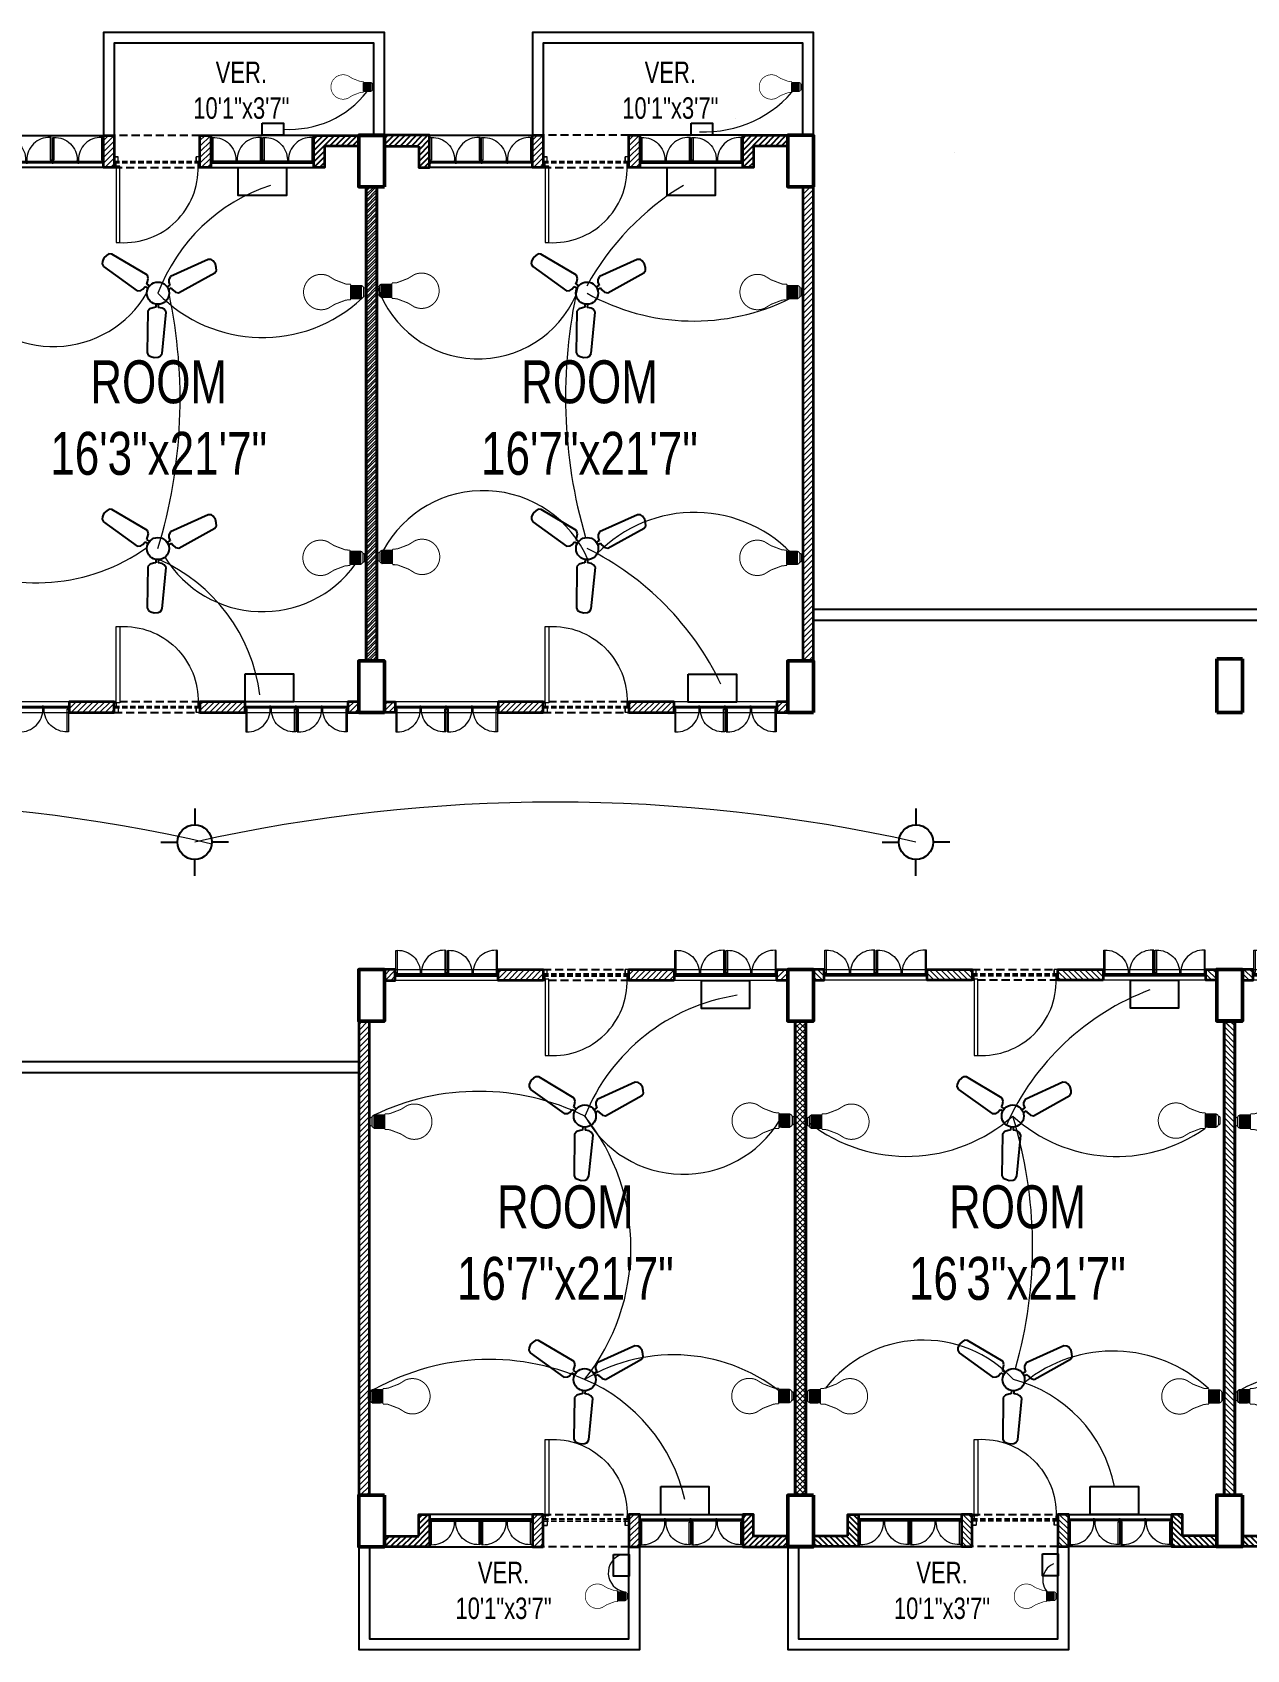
# Model space of a CAD drawing. Header units: inches. Extents: x -20263 to 10253, y -4567 to 3195.
# Drawn here: x -2604 to -2038, y -1565 to -811 of the extents above; entities that cross this region are included whole.
import ezdxf

# ---------------------------------------------------------------- set-up
doc = ezdxf.new("R2010")
doc.units = ezdxf.units.IN
doc.header["$MEASUREMENT"] = 0
doc.linetypes.add('DASHED2', pattern=[0.375, 0.25, -0.125])
for name, color, linetype, lineweight in [('A-TEXT', 7, 'Continuous', 5), ('ar-DOOR-WOOD', 44, 'Continuous', 0), ('column', 1, 'Continuous', 50), ('e conduit 1', 90, 'Continuous', 5), ('e conduit 2', 210, 'Continuous', 5), ('Main Wall', 250, 'Continuous', 13)]:
    doc.layers.add(name, color=color, linetype=linetype, lineweight=lineweight)
doc.layers.add('hatch brick', color=32, linetype='Continuous', lineweight=0, transparency=0.4)
doc.styles.add('SIMPLE', font='romantic.ttf')
pattern_1 = [(45, (-57443.9361, -20206.5509), (-1.325825215, 1.325825215), [])]
pattern_2 = [(45, (-1500741.7975, -134092.8328), (-1.3258252147, 1.3258252147), [])]

# ---------------------------------------------------------------- blocks, each defined once
blk = doc.blocks.new('DOOR_45')
at = {"layer": 'ar-DOOR-WOOD'}
for p, q in [((-11008.75, 15426.44), (-11008.75, 15424.44)), ((-10968.75, 15426.44), (-11008.75, 15426.44)), ((-10968.75, 15427.44), (-10963.75, 15427.44)), ((-10968.75, 15427.44), (-10968.75, 15426.44)), ((-10968.75, 15424.44), (-10968.75, 15426.44)), ((-10968.75, 15426.44), (-10966.75, 15426.44)), ((-10966.75, 15426.44), (-10966.75, 15425.44)), ((-10963.75, 15427.44), (-10963.75, 15425.44)), ((-11008.75, 15424.44), (-10968.75, 15424.44)), ((-10966.75, 15425.44), (-10963.75, 15425.44)), ((-10968.75, 15382.44), (-10968.75, 15383.44)), ((-10968.75, 15383.44), (-10966.75, 15383.44)), ((-10966.75, 15384.44), (-10963.75, 15384.44)), ((-10966.75, 15383.44), (-10966.75, 15384.44)), ((-10963.75, 15382.44), (-10963.75, 15384.44)), ((-10968.75, 15382.44), (-10963.75, 15382.44))]:
    blk.add_line(p, q, dxfattribs=at)
for points in [[(-10968.75, 15426.44), (-11008.75, 15426.44), (-11008.75, 15424.44), (-10968.75, 15424.44)], [(-10963.75, 15427.44), (-10968.75, 15427.44), (-10968.75, 15426.44), (-10966.75, 15426.44), (-10966.75, 15425.44), (-10963.75, 15425.44)], [(-10968.75, 15383.44), (-10968.75, 15382.44), (-10963.75, 15382.44), (-10963.75, 15384.44), (-10966.75, 15384.44), (-10966.75, 15383.44)]]:
    blk.add_lwpolyline(points, close=True, dxfattribs=at)
blk.add_arc((-10969.89, 15422.35), 38.92, 176.90834, 271.67702, dxfattribs=at)
blk = doc.blocks.new('DOOR_40')
at = {"layer": 'ar-DOOR-WOOD'}
for p, q in [((-11029.1, 15421.4), (-11064.1, 15421.4)), ((-11064.1, 15421.4), (-11064.1, 15419.4)), ((-11064.1, 15419.4), (-11029.1, 15419.4)), ((-11029.1, 15422.4), (-11024.1, 15422.4)), ((-11029.1, 15422.4), (-11029.1, 15421.4)), ((-11029.1, 15419.4), (-11029.1, 15421.4)), ((-11029.1, 15421.4), (-11027.1, 15421.4)), ((-11027.1, 15421.4), (-11027.1, 15420.4)), ((-11027.1, 15420.4), (-11024.1, 15420.4)), ((-11024.1, 15422.4), (-11024.1, 15420.4)), ((-11029.1, 15383.4), (-11027.1, 15383.4)), ((-11029.1, 15382.4), (-11029.1, 15383.4)), ((-11029.1, 15382.4), (-11024.1, 15382.4)), ((-11027.1, 15383.4), (-11027.1, 15384.4)), ((-11027.1, 15384.4), (-11024.1, 15384.4)), ((-11024.1, 15382.4), (-11024.1, 15384.4))]:
    blk.add_line(p, q, dxfattribs=at)
blk.add_arc((-11029.4, 15418.2), 34.8, 178.03, 270.3561, dxfattribs=at)
blk = doc.blocks.new('room 1')
h = blk.add_hatch()
h.set_pattern_fill('ANSI31', color=256, scale=15)
h.paths.add_polyline_path([(1498318.01, 133229.01), (1498318.01, 133219.01), (1498323.01, 133219.01), (1498323.01, 133234.01), (1498302.01, 133234.01), (1498302.01, 133229.01), (1498302.01, 133229.01)])
h = blk.add_hatch()
h.set_pattern_fill('ANSI31', color=256, scale=15)
h.paths.add_polyline_path([(1498474.01, 133229.01), (1498474.01, 133219.01), (1498469.01, 133219.01), (1498469.01, 133234.01), (1498490.01, 133234.01), (1498490.01, 133229.01), (1498490.01, 133229.01)])
at = {"layer": 'hatch brick'}
h = blk.add_hatch(dxfattribs=at)
h.set_pattern_fill('ANSI31', color=256, scale=15)
h.set_pattern_definition([(45, (69, 2), (-1.3258252147, 1.3258252147), [])])
h.paths.add_polyline_path([(1498376.01, 133234.01), (1498376.01, 133219.01), (1498376.01, 133219.01), (1498371.01, 133219.01), (1498371.01, 133234.01)])
h = blk.add_hatch(dxfattribs=at)
h.set_pattern_fill('ANSI31', color=256, scale=15)
h.set_pattern_definition([(45, (114, 2), (-1.3258252147, 1.3258252147), [])])
h.paths.add_polyline_path([(1498421.01, 133234.01), (1498421.01, 133219.01), (1498421.01, 133219.01), (1498416.01, 133219.01), (1498416.01, 133234.01)])
h = blk.add_hatch(dxfattribs=at)
h.set_pattern_fill('ANSI31', color=256, scale=15)
h.paths.add_polyline_path([(1498298.51, 132989.01), (1498293.51, 132989.01), (1498293.51, 133210.01), (1498298.51, 133210.01)])
h = blk.add_hatch(dxfattribs=at)
h.set_pattern_fill('ANSI31', color=256, scale=15)
h.paths.add_polyline_path([(1498493.51, 132989.01), (1498498.51, 132989.01), (1498498.51, 133210.01), (1498493.51, 133210.01)])
h = blk.add_hatch(dxfattribs=at)
h.set_pattern_fill('ANSI31', color=256, scale=15)
h.set_pattern_definition([(45, (-14.5, 0), (-1.3258252147, 1.3258252147), [])])
h.paths.add_polyline_path([(1498302.01, 132970.01), (1498307.01, 132970.01), (1498307.01, 132965.01), (1498302.01, 132965.01)])
h = blk.add_hatch(dxfattribs=at)
h.set_pattern_fill('ANSI31', color=256, scale=15)
h.set_pattern_definition([(45, (-5, -252), (-1.3258252147, 1.3258252147), [])])
h.paths.add_polyline_path([(1498376.01, 132970.01), (1498355.01, 132970.01), (1498355.01, 132965.01), (1498376.01, 132965.01)])
h = blk.add_hatch(dxfattribs=at)
h.set_pattern_fill('ANSI31', color=256, scale=15)
h.set_pattern_definition([(45, (1.2113, 4e-09), (-1.3258252147, 1.3258252147), [])])
h.paths.add_polyline_path([(1498437.01, 132970.01), (1498416.01, 132970.01), (1498416.01, 132965.01), (1498437.01, 132965.01)])
h = blk.add_hatch(dxfattribs=at)
h.set_pattern_fill('ANSI31', color=256, scale=15)
h.paths.add_polyline_path([(1498490.01, 132970.01), (1498485.01, 132970.01), (1498485.01, 132965.01), (1498490.01, 132965.01)])
for points in [[(1498323.01, 133234.01), (1498371.01, 133234.01), (1498371.01, 133219.01), (1498323.01, 133219.01)], [(1498469.01, 133234.01), (1498421.01, 133234.01), (1498421.01, 133219.01), (1498469.01, 133219.01)]]:
    blk.add_lwpolyline(points, close=True)
at = {"linetype": 'DASHED2', "ltscale": 15}
for points in [[(1498376.01, 133219.01), (1498416.01, 133219.01), (1498416.01, 133234.01), (1498376.01, 133234.01)], [(1498376.01, 132965.01), (1498416.01, 132965.01), (1498416.01, 132970.01), (1498376.01, 132970.01)]]:
    blk.add_lwpolyline(points, close=True, dxfattribs=at)
at = {"layer": 'Main Wall', "color": 1, "lineweight": 50}
for points in [[(1498302.01, 133210.01), (1498290.01, 133210.01), (1498290.01, 133234.01), (1498302.01, 133234.01), (1498302.01, 133210.01)], [(1498502.01, 133210.01), (1498490.01, 133210.01), (1498490.01, 133234.01), (1498502.01, 133234.01), (1498502.01, 133210.01)], [(1498302.01, 132965.01), (1498290.01, 132965.01), (1498290.01, 132989.01), (1498302.01, 132989.01), (1498302.01, 132965.01)], [(1498502.01, 132965.01), (1498490.01, 132965.01), (1498490.01, 132989.01), (1498502.01, 132989.01), (1498502.01, 132965.01)]]:
    blk.add_lwpolyline(points, dxfattribs=at)
at = {"layer": 'Main Wall', "lineweight": 35}
for points in [[(1498318.01, 133229.01), (1498318.01, 133219.01), (1498323.01, 133219.01), (1498323.01, 133234.01), (1498302.01, 133234.01), (1498302.01, 133229.01), (1498302.01, 133229.01), (1498302.01, 133229.01), (1498318.01, 133229.01)], [(1498474.01, 133229.01), (1498474.01, 133219.01), (1498469.01, 133219.01), (1498469.01, 133234.01), (1498490.01, 133234.01), (1498490.01, 133229.01), (1498490.01, 133229.01), (1498490.01, 133229.01), (1498474.01, 133229.01)], [(1498376.01, 132970.01), (1498376.01, 132970.01), (1498355.01, 132970.01), (1498355.01, 132965.01), (1498376.01, 132965.01), (1498376.01, 132970.01)]]:
    blk.add_lwpolyline(points, dxfattribs=at)
for points in [[(1498376.01, 133234.01), (1498376.01, 133219.01), (1498376.01, 133219.01), (1498376.01, 133219.01), (1498371.01, 133219.01), (1498371.01, 133234.01)], [(1498421.01, 133234.01), (1498421.01, 133219.01), (1498421.01, 133219.01), (1498421.01, 133219.01), (1498416.01, 133219.01), (1498416.01, 133234.01)], [(1498298.51, 132989.01), (1498293.51, 132989.01), (1498293.51, 133210.01), (1498298.51, 133210.01)], [(1498493.51, 132989.01), (1498498.51, 132989.01), (1498498.51, 133210.01), (1498493.51, 133210.01)], [(1498302.01, 132970.01), (1498307.01, 132970.01), (1498307.01, 132965.01), (1498302.01, 132965.01)], [(1498437.01, 132970.01), (1498416.01, 132970.01), (1498416.01, 132965.01), (1498437.01, 132965.01)], [(1498490.01, 132970.01), (1498485.01, 132970.01), (1498485.01, 132965.01), (1498490.01, 132965.01)]]:
    blk.add_lwpolyline(points, close=True, dxfattribs=at)
at = {"layer": 'Main Wall', "color": 150}
for points in [[(1498371.01, 133221.01), (1498323.61, 133221.01), (1498323.61, 133222.01), (1498371.01, 133222.01)], [(1498371.01, 133221.01), (1498323.61, 133221.01), (1498323.61, 133221.51), (1498371.01, 133221.51)], [(1498421.01, 133221.01), (1498468.41, 133221.01), (1498468.41, 133222.01), (1498421.01, 133222.01)], [(1498421.01, 133221.01), (1498468.41, 133221.01), (1498468.41, 133221.51), (1498421.01, 133221.51)], [(1498307.01, 132968.01), (1498354.41, 132968.01), (1498354.41, 132967.01), (1498307.01, 132967.01)], [(1498307.01, 132968.01), (1498354.41, 132968.01), (1498354.41, 132967.51), (1498307.01, 132967.51)], [(1498437.61, 132968.01), (1498484.41, 132968.01), (1498484.41, 132967.01), (1498437.61, 132967.01)], [(1498437.61, 132968.01), (1498484.41, 132968.01), (1498484.41, 132967.51), (1498437.61, 132967.51)]]:
    blk.add_lwpolyline(points, close=True, dxfattribs=at)
at = {"layer": 'Main Wall', "color": 150, "linetype": 'DASHED2', "ltscale": 10}
for points in [[(1498376.01, 133222.01), (1498416.01, 133222.01), (1498416.01, 133221.01), (1498376.01, 133221.01)], [(1498376.01, 133222.01), (1498416.01, 133222.01), (1498416.01, 133221.51), (1498376.01, 133221.51)], [(1498376.01, 132968.01), (1498416.01, 132968.01), (1498416.01, 132967.01), (1498376.01, 132967.01)], [(1498376.01, 132968.01), (1498416.01, 132968.01), (1498416.01, 132967.51), (1498376.01, 132967.51)]]:
    blk.add_lwpolyline(points, close=True, dxfattribs=at)
at = {"layer": 'Main Wall'}
for points in [[(1498307.01, 132965.01), (1498355.01, 132965.01), (1498355.01, 132970.01), (1498307.01, 132970.01)], [(1498437.01, 132965.01), (1498485.01, 132965.01), (1498485.01, 132970.01), (1498437.01, 132970.01)]]:
    blk.add_lwpolyline(points, close=True, dxfattribs=at)
at = {"layer": 'Main Wall', "extrusion": (0, 0, -1)}
for name, p, xscale, yscale, zscale, rotation in [('DOOR_40', (-1502949.75, 129913.77), 0.2999999999999545, 0.2999999999999545, -0.2999999999999545, 270), ('DOOR_40', (-1502973.75, 129913.77), 0.2999999999999545, 0.2999999999999545, -0.2999999999999545, 270), ('DOOR_40', (-1493818.28, 129913.77), -0.2999999999999545, 0.2999999999999545, -0.2999999999999545, 90), ('DOOR_40', (-1493842.28, 129913.77), -0.2999999999999545, 0.2999999999999545, -0.2999999999999545, 90), ('DOOR_45', (-1512089.3, 142969.57), -0.8888888888889142, 0.8888888888889142, -0.8888888888889142, 270), ('DOOR_45', (-1512089.3, 123219.46), 0.8888888888889142, 0.8888888888889142, -0.8888888888889142, 270), ('DOOR_40', (-1493704.28, 136275.25), 0.2999999999999545, 0.2999999999999545, -0.2999999999999545, 90), ('DOOR_40', (-1493728.28, 136275.25), 0.2999999999999545, 0.2999999999999545, -0.2999999999999545, 90), ('DOOR_40', (-1493834.28, 136275.25), 0.2999999999999545, 0.2999999999999545, -0.2999999999999545, 90), ('DOOR_40', (-1493858.28, 136275.25), 0.2999999999999545, 0.2999999999999545, -0.2999999999999545, 90)]:
    blk.add_blockref(name, p, dxfattribs=dict(at, xscale=xscale, yscale=yscale, zscale=zscale, rotation=rotation))
at = {"layer": 'Main Wall'}
for p, xscale, yscale, zscale, rotation in [((1493720.28, 129913.77), 0.2999999999999545, 0.2999999999999545, 0.2999999999999545, 270), ((1493744.28, 129913.77), 0.2999999999999545, 0.2999999999999545, 0.2999999999999545, 270), ((1503047.75, 129913.77), -0.2999999999999545, 0.2999999999999545, 0.2999999999999546, 90), ((1503071.75, 129913.77), -0.2999999999999545, 0.2999999999999545, 0.2999999999999546, 90), ((1502933.75, 136275.25), 0.2999999999999546, 0.2999999999999546, 0.2999999999999546, 90), ((1502957.75, 136275.25), 0.2999999999999546, 0.2999999999999546, 0.2999999999999546, 90), ((1503063.75, 136275.25), 0.2999999999999546, 0.2999999999999546, 0.2999999999999546, 90), ((1503087.75, 136275.25), 0.2999999999999546, 0.2999999999999546, 0.2999999999999546, 90)]:
    blk.add_blockref('DOOR_40', p, dxfattribs=dict(at, xscale=xscale, yscale=yscale, zscale=zscale, rotation=rotation))
blk = doc.blocks.new('LED')
for p, q in [((-12.1, -25.6), (11.9, -25.6)), ((-11.6, -7.7), (11.7, -7.7)), ((-11.6, -11), (11.7, -9.6)), ((-11.6, -13.3), (11.7, -11.8)), ((-11.5, -15.5), (11.8, -14.1)), ((-11.3, -17.8), (11.9, -16.3)), ((-11.2, -20), (12.1, -18.6)), ((-11.2, -22.2), (12.1, -20.8)), ((-11.2, -24.5), (12.1, -23.1))]:
    blk.add_line(p, q)
at = {"lineweight": 9}
blk.add_line((7.8, -3.1), (-7.8, -3.1), dxfattribs=at)
for points, const_width in [([(5.3, 0), (5.4, 0), (5.7, 0), (6.1, -0.1), (6.6, -0.3), (7, -0.6), (7.2, -0.9), (7.4, -1.2), (7.5, -1.5), (7.7, -2), (7.7, -2.5), (7.8, -3.1), (7.7, -2.5), (7.7, -2), (7.5, -1.5), (7.4, -1.2), (7.2, -0.9), (7, -0.6), (6.6, -0.3), (6.1, -0.1), (5.7, 0), (5.4, 0), (5.3, 0), (-5.3, 0), (-5.4, 0), (-5.5, 0), (-5.8, 0), (-6.1, -0.1), (-6.4, -0.2), (-6.7, -0.5), (-7, -0.7), (-7.3, -1.1), (-7.6, -1.7), (-7.7, -2.3), (-7.8, -3.1), (-7.8, -3.1), (-7.9, -3.2), (-8.1, -3.2), (-8.3, -3.3), (-8.9, -3.6), (-9.6, -4.1), (-10.3, -4.7), (-11, -5.4), (-11.2, -5.9), (-11.4, -6.4), (-11.6, -7), (-11.6, -7.7), (-12.2, -7.7), (-12.1, -26)], 2), ([(-5.3, 0), (-5.4, 0), (-5.5, 0), (-5.8, 0), (-6.1, -0.1), (-6.4, -0.2), (-6.7, -0.5), (-7, -0.7), (-7.3, -1.1), (-7.6, -1.7), (-7.7, -2.3), (-7.8, -3.1)], 1), ([(-0.1, -111.1), (-0.2, -111.1), (-1, -111.1), (-1.8, -111.1), (-2.6, -111.1), (-3.4, -111), (-4.2, -110.9), (-5, -110.8), (-5.8, -110.6), (-6.6, -110.5), (-7.4, -110.3), (-8.1, -110.1), (-8.9, -109.9), (-9.6, -109.7), (-10.4, -109.5), (-11.1, -109.2), (-11.8, -108.9), (-12.5, -108.7), (-13.2, -108.3), (-13.9, -108), (-14.6, -107.7), (-15.3, -107.3), (-16, -106.9), (-16.6, -106.6), (-17.3, -106.2), (-17.9, -105.7), (-18.5, -105.3), (-19.2, -104.8), (-19.8, -104.4), (-20.4, -103.9), (-20.9, -103.4), (-21.5, -102.9), (-22.1, -102.4), (-22.6, -101.9), (-23.1, -101.3), (-23.7, -100.8), (-24.2, -100.2), (-24.6, -99.6), (-25.1, -99), (-25.6, -98.4), (-26, -97.8), (-26.5, -97.2), (-26.9, -96.5), (-27.3, -95.9), (-27.7, -95.2), (-28.1, -94.6), (-28.4, -93.9), (-28.8, -93.2), (-29.1, -92.5), (-29.4, -91.8), (-29.7, -91.1), (-30, -90.4), (-30.2, -89.6), (-30.5, -88.9), (-30.7, -88.1), (-30.9, -87.4), (-31.1, -86.6), (-31.2, -85.9), (-31.4, -85.1), (-31.5, -84.3), (-31.6, -83.5), (-31.7, -82.7), (-31.8, -81.9), (-31.8, -81.1), (-31.9, -80.3), (-31.9, -79.5), (-31.9, -78.2), (-31.8, -77), (-31.7, -75.8), (-31.5, -74.6), (-31.3, -73.4), (-31.1, -72.2), (-30.8, -71.1), (-30.4, -69.9), (-30, -68.8), (-29.6, -67.7), (-29.2, -66.6), (-22.1, -55), (-14.6, -35.3), (-14.1, -29.7), (-14.1, -27.1), (-12.1, -25.6)], 1.8), ([(-0.1, -111.1), (0, -111.1), (0.8, -111.1), (1.6, -111.1), (2.5, -111.1), (3.3, -111), (4, -110.9), (4.8, -110.8), (5.6, -110.6), (6.4, -110.5), (7.2, -110.3), (7.9, -110.1), (8.7, -109.9), (9.4, -109.7), (10.2, -109.5), (10.9, -109.2), (11.6, -108.9), (12.3, -108.7), (13, -108.3), (13.7, -108), (14.4, -107.7), (15.1, -107.3), (15.8, -106.9), (16.4, -106.6), (17.1, -106.2), (17.7, -105.7), (18.3, -105.3), (19, -104.8), (19.6, -104.4), (20.2, -103.9), (20.7, -103.4), (21.3, -102.9), (21.9, -102.4), (22.4, -101.9), (22.9, -101.3), (23.5, -100.8), (24, -100.2), (24.5, -99.6), (24.9, -99), (25.4, -98.4), (25.8, -97.8), (26.3, -97.2), (26.7, -96.5), (27.1, -95.9), (27.5, -95.2), (27.9, -94.6), (28.2, -93.9), (28.6, -93.2), (28.9, -92.5), (29.2, -91.8), (29.5, -91.1), (29.8, -90.4), (30, -89.6), (30.3, -88.9), (30.5, -88.1), (30.7, -87.4), (30.9, -86.6), (31, -85.9), (31.2, -85.1), (31.3, -84.3), (31.4, -83.5), (31.5, -82.7), (31.6, -81.9), (31.6, -81.1), (31.7, -80.3), (31.7, -79.5), (31.7, -78.2), (31.6, -77), (31.5, -75.8), (31.3, -74.6), (31.1, -73.4), (30.9, -72.2), (30.6, -71.1), (30.2, -69.9), (29.9, -68.8), (29.4, -67.7), (29, -66.6), (21.9, -55), (14.4, -35.3), (13.9, -29.7), (13.9, -27.1), (11.9, -25.6)], 1.8), ([(11.9, -26.1), (11.9, -7.7), (11.7, -7.7), (11.6, -7), (11.4, -6.4), (11.2, -5.9), (11, -5.4), (10.3, -4.7), (9.6, -4.1), (8.9, -3.6), (8.3, -3.3), (7.9, -3.2), (7.8, -3.1), (7.8, -3.1)], 2)]:
    blk.add_lwpolyline(points, dxfattribs=dict(const_width=const_width))
at = {"color": 7, "lineweight": 20}
blk.add_open_spline([(-9.8, -25.6), (-9.8, -25.6), (9.4, -25.6), (9.4, -25.6)], degree=3, dxfattribs=at)
blk = doc.blocks.new('6')
at = {"color": 7}
for p, q in [((3268, -2243), (3260, -2275)), ((3260, -2275), (3351, -2687)), ((3285, -2228), (3268, -2243)), ((3322, -2211), (3285, -2228)), ((3359, -2211), (3322, -2211)), ((3387, -2215), (3359, -2211)), ((3407, -2236), (3387, -2215)), ((3533, -2638), (3407, -2236)), ((3351, -2687), (3378, -2709)), ((3378, -2709), (3403, -2714)), ((3403, -2714), (3440, -2709)), ((3440, -2709), (3450, -2742)), ((3468, -2701), (3489, -2690)), ((3477, -2735), (3468, -2701)), ((3489, -2690), (3518, -2669)), ((3518, -2669), (3533, -2638)), ((3291, -2913), (3005, -3223)), ((3325, -2910), (3291, -2913)), ((3357, -2925), (3325, -2910)), ((3378, -2938), (3357, -2925)), ((3403, -2913), (3378, -2938)), ((3399, -2958), (3423, -2933)), ((3422, -2988), (3399, -2958)), ((3594, -2888), (3628, -2897)), ((3635, -2869), (3601, -2861)), ((3628, -2897), (3627, -2922)), ((3627, -2922), (3631, -2958)), ((3631, -2958), (3650, -2985)), ((3649, -2835), (3635, -2869)), ((3666, -2816), (3649, -2835)), ((3699, -2804), (3666, -2816)), ((4101, -2931), (3699, -2804)), ((4124, -2954), (4101, -2931)), ((4129, -2976), (4124, -2954)), ((3113, -3331), (3424, -3046)), ((3429, -3011), (3422, -2988)), ((3424, -3046), (3429, -3011)), ((3650, -2985), (4061, -3078)), ((4061, -3078), (4089, -3071)), ((4089, -3071), (4107, -3048)), ((4107, -3048), (4125, -3016)), ((4125, -3016), (4129, -2976)), ((3005, -3223), (2997, -3251)), ((2997, -3251), (3008, -3278)), ((3008, -3278), (3026, -3309)), ((3026, -3309), (3059, -3333)), ((3059, -3333), (3081, -3340)), ((3081, -3340), (3113, -3331))]:
    blk.add_line(p, q, dxfattribs=at)
blk.add_circle((3491, -2846), 113, dxfattribs=at)

msp = doc.modelspace()

# ---------------------------------------------------------------- hatches: boundary and pattern name
h = msp.add_hatch()
h.set_pattern_fill('ANSI31', color=256, scale=15)
h.set_pattern_definition(pattern_2)
h.paths.add_polyline_path([(-2423.784, -863.82), (-2423.784, -873.82), (-2418.784, -873.82), (-2418.784, -858.82), (-2439.784, -858.82), (-2439.784, -863.82), (-2439.784, -863.82)])
h = msp.add_hatch()
h.set_pattern_fill('ANSI31', color=256, scale=15)
h.set_pattern_definition(pattern_2)
h.paths.add_polyline_path([(-2267.784, -863.82), (-2267.784, -873.82), (-2272.784, -873.82), (-2272.784, -858.82), (-2251.784, -858.82), (-2251.784, -863.82), (-2251.784, -863.82)])
h = msp.add_hatch()
h.set_pattern_fill('ANSI31', color=256, scale=15)
h.set_pattern_definition(pattern_1)
h.paths.add_polyline_path([(-2423.784, -1511.695), (-2423.784, -1501.695), (-2418.784, -1501.695), (-2418.784, -1516.695), (-2439.784, -1516.695), (-2439.784, -1511.695), (-2439.784, -1511.695)])
h = msp.add_hatch()
h.set_pattern_fill('ANSI31', color=256, scale=15)
h.set_pattern_definition(pattern_1)
h.paths.add_polyline_path([(-2267.784, -1511.695), (-2267.784, -1501.695), (-2272.784, -1501.695), (-2272.784, -1516.695), (-2251.784, -1516.695), (-2251.784, -1511.695), (-2251.784, -1511.695)])
at = {"layer": 'hatch brick'}
h = msp.add_hatch(dxfattribs=at)
h.set_pattern_fill('ANSI31', color=256, scale=15)
h.set_pattern_definition([(45, (-1500672.7975, -134090.8328), (-1.3258252147, 1.3258252147), [])])
h.paths.add_polyline_path([(-2365.784, -858.82), (-2365.784, -873.82), (-2365.784, -873.82), (-2370.784, -873.82), (-2370.784, -858.82)])
h = msp.add_hatch(dxfattribs=at)
h.set_pattern_fill('ANSI31', color=256, scale=15)
h.set_pattern_definition([(45, (-1500627.7975, -134090.8328), (-1.3258252147, 1.3258252147), [])])
h.paths.add_polyline_path([(-2320.784, -858.82), (-2320.784, -873.82), (-2320.784, -873.82), (-2325.784, -873.82), (-2325.784, -858.82)])
h = msp.add_hatch(dxfattribs=at)
h.set_pattern_fill('ANSI31', color=256, scale=15)
h.set_pattern_definition(pattern_2)
h.paths.add_polyline_path([(-2443.284, -1103.82), (-2448.284, -1103.82), (-2448.284, -882.82), (-2443.284, -882.82)])
h = msp.add_hatch(dxfattribs=at)
h.set_pattern_fill('ANSI31', color=256, scale=15)
h.set_pattern_definition([(45, (-1500738.2975, -134092.8328), (-1.3258252147, 1.3258252147), [])])
h.paths.add_polyline_path([(-2244.784, -1103.82), (-2239.784, -1103.82), (-2239.784, -882.82), (-2244.784, -882.82)])
h = msp.add_hatch(dxfattribs=at)
h.set_pattern_fill('ANSI31', color=256, scale=15)
h.set_pattern_definition([(45, (-1500756.2975, -134092.8328), (-1.3258252147, 1.3258252147), [])])
h.paths.add_polyline_path([(-2439.784, -1122.82), (-2434.784, -1122.82), (-2434.784, -1127.82), (-2439.784, -1127.82)])
h = msp.add_hatch(dxfattribs=at)
h.set_pattern_fill('ANSI31', color=256, scale=15)
h.set_pattern_definition([(45, (-1500746.7975, -134344.8328), (-1.3258252147, 1.3258252147), [])])
h.paths.add_polyline_path([(-2365.784, -1122.82), (-2386.784, -1122.82), (-2386.784, -1127.82), (-2365.784, -1127.82)])
h = msp.add_hatch(dxfattribs=at)
h.set_pattern_fill('ANSI31', color=256, scale=15)
h.set_pattern_definition([(45, (-1500740.5862, -134092.8328), (-1.3258252147, 1.3258252147), [])])
h.paths.add_polyline_path([(-2304.784, -1122.82), (-2325.784, -1122.82), (-2325.784, -1127.82), (-2304.784, -1127.82)])
h = msp.add_hatch(dxfattribs=at)
h.set_pattern_fill('ANSI31', color=256, scale=15)
h.set_pattern_definition(pattern_2)
h.paths.add_polyline_path([(-2251.784, -1122.82), (-2256.784, -1122.82), (-2256.784, -1127.82), (-2251.784, -1127.82)])
h = msp.add_hatch(dxfattribs=at)
h.set_pattern_fill('ANSI31', color=256, scale=15)
h.set_pattern_definition([(45, (-57458.4361, -20206.5509), (-1.325825215, 1.325825215), [])])
h.paths.add_polyline_path([(-2439.784, -1252.695), (-2434.784, -1252.695), (-2434.784, -1247.695), (-2439.784, -1247.695)])
h = msp.add_hatch(dxfattribs=at)
h.set_pattern_fill('ANSI31', color=256, scale=15)
h.set_pattern_definition([(45, (-57448.9361, -20458.5509), (-1.325825215, 1.325825215), [])])
h.paths.add_polyline_path([(-2365.784, -1252.695), (-2386.784, -1252.695), (-2386.784, -1247.695), (-2365.784, -1247.695)])
h = msp.add_hatch(dxfattribs=at)
h.set_pattern_fill('ANSI31', color=256, scale=15)
h.set_pattern_definition([(45, (-57442.7249, -20206.5509), (-1.325825215, 1.325825215), [])])
h.paths.add_polyline_path([(-2304.784, -1252.695), (-2325.784, -1252.695), (-2325.784, -1247.695), (-2304.784, -1247.695)])
h = msp.add_hatch(dxfattribs=at)
h.set_pattern_fill('ANSI31', color=256, scale=15)
h.set_pattern_definition(pattern_1)
h.paths.add_polyline_path([(-2251.784, -1252.695), (-2256.784, -1252.695), (-2256.784, -1247.695), (-2251.784, -1247.695)])
h = msp.add_hatch(dxfattribs=at)
h.set_pattern_fill('ANSI31', color=256, scale=15)
h.set_pattern_definition([(45, (-57447.4361, -20206.5509), (-1.325825215, 1.325825215), [])])
h.paths.add_polyline_path([(-2446.784, -1271.695), (-2451.784, -1271.695), (-2451.784, -1492.695), (-2446.784, -1492.695)])
h = msp.add_hatch(dxfattribs=at)
h.set_pattern_fill('ANSI31', color=256, scale=15)
h.set_pattern_definition(pattern_1)
h.paths.add_polyline_path([(-2248.284, -1271.695), (-2243.284, -1271.695), (-2243.284, -1492.695), (-2248.284, -1492.695)])
h = msp.add_hatch(dxfattribs=at)
h.set_pattern_fill('ANSI31', color=256, scale=15)
h.set_pattern_definition([(45, (-57374.9361, -20204.5509), (-1.325825215, 1.325825215), [])])
h.paths.add_polyline_path([(-2365.784, -1516.695), (-2365.784, -1501.695), (-2365.784, -1501.695), (-2370.784, -1501.695), (-2370.784, -1516.695)])
h = msp.add_hatch(dxfattribs=at)
h.set_pattern_fill('ANSI31', color=256, scale=15)
h.set_pattern_definition([(45, (-57329.9361, -20204.5509), (-1.325825215, 1.325825215), [])])
h.paths.add_polyline_path([(-2320.784, -1516.695), (-2320.784, -1501.695), (-2320.784, -1501.695), (-2325.784, -1501.695), (-2325.784, -1516.695)])

# ---------------------------------------------------------------- linework, layer by layer
at = {"color": 240, "true_color": 0xed1f24}
for p, q in [((-2275.985, -850.858), (-2275.985, -850.858)), ((-2173.84, -866.889), (-2173.84, -866.889))]:
    msp.add_line(p, q, dxfattribs=at)
at = {"color": 30, "true_color": 0xf8991e}
for p, q in [((-2528.265, -1172.532), (-2528.265, -1180.22)), ((-2191.988, -1172.532), (-2191.988, -1180.22)), ((-2543.987, -1188.254), (-2536.299, -1188.254)), ((-2512.544, -1188.254), (-2520.232, -1188.254)), ((-2207.71, -1188.254), (-2200.022, -1188.254)), ((-2176.267, -1188.254), (-2183.955, -1188.254)), ((-2528.265, -1203.975), (-2528.265, -1196.288)), ((-2191.988, -1203.975), (-2191.988, -1196.288))]:
    msp.add_line(p, q, dxfattribs=at)
for points in [[(-2439.784, -858.82), (-2439.784, -810.82), (-2570.784, -810.82), (-2570.784, -858.82)], [(-2239.784, -858.82), (-2239.784, -810.82), (-2370.784, -810.82), (-2370.784, -858.82)], [(-2444.784, -858.82), (-2444.784, -815.82), (-2565.784, -815.82), (-2565.784, -858.82)], [(-2244.784, -858.82), (-2244.784, -815.82), (-2365.784, -815.82), (-2365.784, -858.82)], [(-2451.784, -1516.632), (-2451.784, -1564.632), (-2320.784, -1564.632), (-2320.784, -1516.632)], [(-2446.784, -1516.632), (-2446.784, -1559.632), (-2325.784, -1559.632), (-2325.784, -1516.632)], [(-2251.784, -1516.632), (-2251.784, -1564.632), (-2120.784, -1564.632), (-2120.784, -1516.632)], [(-2246.784, -1516.632), (-2246.784, -1559.632), (-2125.784, -1559.632), (-2125.784, -1516.632)]]:
    msp.add_lwpolyline(points)
at = {"color": 116, "true_color": 0x136734}
for points in [[(-2496.784, -853.074), (-2486.826, -853.074), (-2486.826, -858.82), (-2496.784, -858.82)], [(-2296.784, -853.074), (-2286.826, -853.074), (-2286.826, -858.82), (-2296.784, -858.82)], [(-2508.038, -873.82), (-2485.531, -873.82), (-2485.531, -886.903), (-2508.038, -886.903)], [(-2308.038, -873.82), (-2285.531, -873.82), (-2285.531, -886.903), (-2308.038, -886.903)], [(-2504.716, -1109.751), (-2482.209, -1109.751), (-2482.209, -1122.834), (-2504.716, -1122.834)], [(-2298.135, -1109.893), (-2275.628, -1109.893), (-2275.628, -1122.976), (-2298.135, -1122.976)], [(-2292.038, -1252.695), (-2269.531, -1252.695), (-2269.531, -1265.778), (-2292.038, -1265.778)], [(-2092.038, -1252.632), (-2069.531, -1252.632), (-2069.531, -1265.716), (-2092.038, -1265.716)], [(-2310.994, -1488.651), (-2288.487, -1488.651), (-2288.487, -1501.734), (-2310.994, -1501.734)], [(-2110.718, -1488.555), (-2088.211, -1488.555), (-2088.211, -1501.639), (-2110.718, -1501.639)], [(-2332.96, -1520.217), (-2325.728, -1520.217), (-2325.728, -1530.418), (-2332.96, -1530.418)], [(-2133, -1520.016), (-2125.768, -1520.016), (-2125.768, -1530.217), (-2133, -1530.217)]]:
    msp.add_lwpolyline(points, close=True, dxfattribs=at)
for points in [[(-2418.784, -858.82), (-2370.784, -858.82), (-2370.784, -873.82), (-2418.784, -873.82)], [(-2272.784, -858.82), (-2320.784, -858.82), (-2320.784, -873.82), (-2272.784, -873.82)], [(-2239.784, -1084.82), (-1851.784, -1084.82), (-1851.784, -1079.82), (-2239.784, -1079.82)], [(-2639.784, -1295.632), (-2451.784, -1295.632), (-2451.784, -1290.632), (-2639.784, -1290.632)], [(-2418.784, -1516.695), (-2370.784, -1516.695), (-2370.784, -1501.695), (-2418.784, -1501.695)], [(-2272.784, -1516.695), (-2320.784, -1516.695), (-2320.784, -1501.695), (-2272.784, -1501.695)]]:
    msp.add_lwpolyline(points, close=True)
at = {"linetype": 'DASHED2', "ltscale": 15}
for points in [[(-2365.784, -873.82), (-2325.784, -873.82), (-2325.784, -858.82), (-2365.784, -858.82)], [(-2365.784, -1127.82), (-2325.784, -1127.82), (-2325.784, -1122.82), (-2365.784, -1122.82)], [(-2365.784, -1247.695), (-2325.784, -1247.695), (-2325.784, -1252.695), (-2365.784, -1252.695)], [(-2365.784, -1501.695), (-2325.784, -1501.695), (-2325.784, -1516.695), (-2365.784, -1516.695)]]:
    msp.add_lwpolyline(points, close=True, dxfattribs=at)
at = {"color": 30, "true_color": 0xf8991e}
for centre in [(-2528.265, -1188.254), (-2191.988, -1188.254)]:
    msp.add_circle(centre, 8.034, dxfattribs=at)
at = {"layer": 'A-TEXT', "color": 18, "true_color": 0x000000}
for centre, radius, start, end in [((-2466.676, -962.098), 84.157, 108.158484, 159.319029), ((-2235.863, -989.071), 124.905, 121.112213, 151.281376), ((-2774.565, -981.841), 239.504, 343.11632, 11.919015), ((-2122.295, -980.807), 233.112, 167.30223, 196.30916), ((-2405.914, -1173.594), 136.412, 25.60932, 63.607356), ((-2577.029, -1129.533), 79.743, 7.131881, 66.356764), ((-2040.883, -1368.864), 119.372, 110.610151, 155.908705), ((-2261.363, -1350.212), 91.661, 98.810659, 158.02232), ((-2423.349, -1377.26), 98.443, 321.352175, 38.552242), ((-2343.469, -1376.802), 205.826, 343.973729, 17.208651), ((-2377.275, -1511.975), 79.451, 12.607804, 67.183414), ((-2162.595, -1501.049), 64.355, 11.194627, 75.511474)]:
    msp.add_arc(centre, radius, start, end, dxfattribs=at)
at = {"layer": 'column', "ltscale": 2000}
for p, q in [((-2051.784, -1102.82), (-2039.784, -1102.82)), ((-2051.784, -1102.82), (-2051.784, -1127.82)), ((-2051.784, -1102.82), (-2039.784, -1102.82)), ((-2051.784, -1102.82), (-2051.784, -1127.82)), ((-2039.784, -1102.82), (-2039.784, -1127.82)), ((-2039.784, -1102.82), (-2039.784, -1127.82)), ((-2039.784, -1127.82), (-2051.784, -1127.82)), ((-2039.784, -1127.82), (-2051.784, -1127.82))]:
    msp.add_line(p, q, dxfattribs=at)
at = {"layer": 'e conduit 1', "color": 18, "true_color": 0x000000}
for centre, radius, start, end in [((-2690.097, -1917.334), 747.742, 76.873158, 102.827726), ((-2360.127, -1936.408), 766.815, 77.333919, 102.666081)]:
    msp.add_arc(centre, radius, start, end, dxfattribs=at)
at = {"layer": 'e conduit 2', "color": 18, "true_color": 0x000000}
for centre, radius, start, end in [((-2290.39, -803.433), 53.758, 267.320878, 322.391305), ((-2483.912, -810.252), 45.788, 266.350728, 321.988323), ((-2594.06, -907.025), 50.254, 213.653587, 329.874305), ((-2496.62, -885.191), 67.875, 224.042715, 313.100404), ((-2396.056, -913.326), 49.693, 199.039595, 336.518584), ((-2295.651, -843.868), 101.507, 240.686604, 296.449226), ((-2393.657, -1077.461), 53.041, 23.296413, 151.6264), ((-2295.255, -1097.905), 63.316, 41.784834, 135.838051), ((-2602.071, -978.271), 89.111, 243.734134, 305.319228), ((-2496.661, -1027.222), 53.606, 211.831978, 323.814639), ((-2395.918, -1417.002), 112.586, 63.886341, 115.710837), ((-2300.358, -1290.556), 52.528, 208.857764, 328.446946), ((-2196.231, -1260.471), 74.236, 232.21166, 311.688808), ((-2098.491, -1263.322), 71.447, 227.393361, 305.263922), ((-2188.641, -1477.856), 57.5, 42.863421, 142.397595), ((-2390.898, -1539.373), 110.005, 66.177154, 120.838233), ((-2304.993, -1507.539), 80.331, 49.603057, 121.082449), ((-2100.156, -1490.686), 65.244, 46.975936, 129.357092), ((-1988.237, -1545.606), 114.765, 66.036461, 117.142649), ((-2326.441, -1528.743), 9.006, 108.805207, 260.248367), ((-2124.651, -1532.217), 8.252, 113.207359, 245.188317)]:
    msp.add_arc(centre, radius, start, end, dxfattribs=at)
at = {"layer": 'Main Wall', "color": 1, "lineweight": 50}
for points in [[(-2439.784, -882.82), (-2451.784, -882.82), (-2451.784, -858.82), (-2439.784, -858.82), (-2439.784, -882.82)], [(-2239.784, -882.82), (-2251.784, -882.82), (-2251.784, -858.82), (-2239.784, -858.82), (-2239.784, -882.82)], [(-2439.784, -1127.82), (-2451.784, -1127.82), (-2451.784, -1103.82), (-2439.784, -1103.82), (-2439.784, -1127.82)], [(-2239.784, -1127.82), (-2251.784, -1127.82), (-2251.784, -1103.82), (-2239.784, -1103.82), (-2239.784, -1127.82)], [(-2439.784, -1247.695), (-2451.784, -1247.695), (-2451.784, -1271.695), (-2439.784, -1271.695), (-2439.784, -1247.695)], [(-2239.784, -1247.695), (-2251.784, -1247.695), (-2251.784, -1271.695), (-2239.784, -1271.695), (-2239.784, -1247.695)], [(-2439.784, -1492.695), (-2451.784, -1492.695), (-2451.784, -1516.695), (-2439.784, -1516.695), (-2439.784, -1492.695)], [(-2239.784, -1492.695), (-2251.784, -1492.695), (-2251.784, -1516.695), (-2239.784, -1516.695), (-2239.784, -1492.695)]]:
    msp.add_lwpolyline(points, dxfattribs=at)
at = {"layer": 'Main Wall', "lineweight": 35}
for points in [[(-2423.784, -863.82), (-2423.784, -873.82), (-2418.784, -873.82), (-2418.784, -858.82), (-2439.784, -858.82), (-2439.784, -863.82), (-2439.784, -863.82), (-2439.784, -863.82), (-2423.784, -863.82)], [(-2267.784, -863.82), (-2267.784, -873.82), (-2272.784, -873.82), (-2272.784, -858.82), (-2251.784, -858.82), (-2251.784, -863.82), (-2251.784, -863.82), (-2251.784, -863.82), (-2267.784, -863.82)], [(-2365.784, -1122.82), (-2365.784, -1122.82), (-2386.784, -1122.82), (-2386.784, -1127.82), (-2365.784, -1127.82), (-2365.784, -1122.82)], [(-2365.784, -1252.695), (-2365.784, -1252.695), (-2386.784, -1252.695), (-2386.784, -1247.695), (-2365.784, -1247.695), (-2365.784, -1252.695)], [(-2423.784, -1511.695), (-2423.784, -1501.695), (-2418.784, -1501.695), (-2418.784, -1516.695), (-2439.784, -1516.695), (-2439.784, -1511.695), (-2439.784, -1511.695), (-2439.784, -1511.695), (-2423.784, -1511.695)], [(-2267.784, -1511.695), (-2267.784, -1501.695), (-2272.784, -1501.695), (-2272.784, -1516.695), (-2251.784, -1516.695), (-2251.784, -1511.695), (-2251.784, -1511.695), (-2251.784, -1511.695), (-2267.784, -1511.695)]]:
    msp.add_lwpolyline(points, dxfattribs=at)
for points in [[(-2365.784, -858.82), (-2365.784, -873.82), (-2365.784, -873.82), (-2365.784, -873.82), (-2370.784, -873.82), (-2370.784, -858.82)], [(-2320.784, -858.82), (-2320.784, -873.82), (-2320.784, -873.82), (-2320.784, -873.82), (-2325.784, -873.82), (-2325.784, -858.82)], [(-2443.284, -1103.82), (-2448.284, -1103.82), (-2448.284, -882.82), (-2443.284, -882.82)], [(-2244.784, -1103.82), (-2239.784, -1103.82), (-2239.784, -882.82), (-2244.784, -882.82)], [(-2439.784, -1122.82), (-2434.784, -1122.82), (-2434.784, -1127.82), (-2439.784, -1127.82)], [(-2304.784, -1122.82), (-2325.784, -1122.82), (-2325.784, -1127.82), (-2304.784, -1127.82)], [(-2251.784, -1122.82), (-2256.784, -1122.82), (-2256.784, -1127.82), (-2251.784, -1127.82)], [(-2439.784, -1252.695), (-2434.784, -1252.695), (-2434.784, -1247.695), (-2439.784, -1247.695)], [(-2304.784, -1252.695), (-2325.784, -1252.695), (-2325.784, -1247.695), (-2304.784, -1247.695)], [(-2251.784, -1252.695), (-2256.784, -1252.695), (-2256.784, -1247.695), (-2251.784, -1247.695)], [(-2446.784, -1271.695), (-2451.784, -1271.695), (-2451.784, -1492.695), (-2446.784, -1492.695)], [(-2248.284, -1271.695), (-2243.284, -1271.695), (-2243.284, -1492.695), (-2248.284, -1492.695)], [(-2365.784, -1516.695), (-2365.784, -1501.695), (-2365.784, -1501.695), (-2365.784, -1501.695), (-2370.784, -1501.695), (-2370.784, -1516.695)], [(-2320.784, -1516.695), (-2320.784, -1501.695), (-2320.784, -1501.695), (-2320.784, -1501.695), (-2325.784, -1501.695), (-2325.784, -1516.695)]]:
    msp.add_lwpolyline(points, close=True, dxfattribs=at)
at = {"layer": 'Main Wall', "color": 150}
for points in [[(-2370.784, -871.82), (-2418.184, -871.82), (-2418.184, -870.82), (-2370.784, -870.82)], [(-2370.784, -871.82), (-2418.184, -871.82), (-2418.184, -871.32), (-2370.784, -871.32)], [(-2320.784, -871.82), (-2273.384, -871.82), (-2273.384, -870.82), (-2320.784, -870.82)], [(-2320.784, -871.82), (-2273.384, -871.82), (-2273.384, -871.32), (-2320.784, -871.32)], [(-2434.784, -1124.82), (-2387.384, -1124.82), (-2387.384, -1125.82), (-2434.784, -1125.82)], [(-2434.784, -1124.82), (-2387.384, -1124.82), (-2387.384, -1125.32), (-2434.784, -1125.32)], [(-2304.184, -1124.82), (-2257.384, -1124.82), (-2257.384, -1125.82), (-2304.184, -1125.82)], [(-2304.184, -1124.82), (-2257.384, -1124.82), (-2257.384, -1125.32), (-2304.184, -1125.32)], [(-2434.784, -1250.695), (-2387.384, -1250.695), (-2387.384, -1249.695), (-2434.784, -1249.695)], [(-2434.784, -1250.695), (-2387.384, -1250.695), (-2387.384, -1250.195), (-2434.784, -1250.195)], [(-2304.184, -1250.695), (-2257.384, -1250.695), (-2257.384, -1249.695), (-2304.184, -1249.695)], [(-2304.184, -1250.695), (-2257.384, -1250.695), (-2257.384, -1250.195), (-2304.184, -1250.195)], [(-2370.784, -1503.695), (-2418.184, -1503.695), (-2418.184, -1504.695), (-2370.784, -1504.695)], [(-2370.784, -1503.695), (-2418.184, -1503.695), (-2418.184, -1504.195), (-2370.784, -1504.195)], [(-2320.784, -1503.695), (-2273.384, -1503.695), (-2273.384, -1504.695), (-2320.784, -1504.695)], [(-2320.784, -1503.695), (-2273.384, -1503.695), (-2273.384, -1504.195), (-2320.784, -1504.195)]]:
    msp.add_lwpolyline(points, close=True, dxfattribs=at)
at = {"layer": 'Main Wall', "color": 150, "linetype": 'DASHED2', "ltscale": 10}
for points in [[(-2365.784, -870.82), (-2325.784, -870.82), (-2325.784, -871.82), (-2365.784, -871.82)], [(-2365.784, -870.82), (-2325.784, -870.82), (-2325.784, -871.32), (-2365.784, -871.32)], [(-2365.784, -1124.82), (-2325.784, -1124.82), (-2325.784, -1125.82), (-2365.784, -1125.82)], [(-2365.784, -1124.82), (-2325.784, -1124.82), (-2325.784, -1125.32), (-2365.784, -1125.32)], [(-2365.784, -1250.695), (-2325.784, -1250.695), (-2325.784, -1249.695), (-2365.784, -1249.695)], [(-2365.784, -1250.695), (-2325.784, -1250.695), (-2325.784, -1250.195), (-2365.784, -1250.195)], [(-2365.784, -1504.695), (-2325.784, -1504.695), (-2325.784, -1503.695), (-2365.784, -1503.695)], [(-2365.784, -1504.695), (-2325.784, -1504.695), (-2325.784, -1504.195), (-2365.784, -1504.195)]]:
    msp.add_lwpolyline(points, close=True, dxfattribs=at)
at = {"layer": 'Main Wall'}
for points in [[(-2434.784, -1127.82), (-2386.784, -1127.82), (-2386.784, -1122.82), (-2434.784, -1122.82)], [(-2304.784, -1127.82), (-2256.784, -1127.82), (-2256.784, -1122.82), (-2304.784, -1122.82)], [(-2434.784, -1247.695), (-2386.784, -1247.695), (-2386.784, -1252.695), (-2434.784, -1252.695)], [(-2304.784, -1247.695), (-2256.784, -1247.695), (-2256.784, -1252.695), (-2304.784, -1252.695)]]:
    msp.add_lwpolyline(points, close=True, dxfattribs=at)

# ---------------------------------------------------------------- block references
at = {"color": 1}
for p, xscale, yscale, zscale, rotation in [((-2444.818, -836.269), -0.1793349189005943, 0.1793349189005943, 0.1793349189005943, 269.9999999998945), ((-2245.15, -836.269), -0.1793349189005943, 0.1793349189005943, 0.1793349189005943, 269.9999999998945), ((-2448.708, -931.846), -0.2590482185936613, 0.2590482185936613, 0.2590482185936613, 270), ((-2443.098, -931.234), 0.2590482185936613, 0.2590482185936613, 0.2590482185936613, 90), ((-2245.26, -931.846), -0.2590482185936613, 0.2590482185936613, 0.2590482185936613, 270), ((-2245.376, -1055.721), -0.2590482185936613, 0.2590482185936613, 0.2590482185936613, 270), ((-2446.432, -1318.526), 0.2590482185936613, 0.2590482185936613, 0.2590482185936613, 90), ((-2248.961, -1318.018), -0.2590482185936613, 0.2590482185936613, 0.2590482185936613, 270), ((-2242.648, -1318.526), 0.2590482185936613, 0.2590482185936613, 0.2590482185936613, 90), ((-2050.219, -1318.018), -0.2590482185936613, 0.2590482185936613, 0.2590482185936613, 270), ((-2042.869, -1318.526), 0.2590482185936613, 0.2590482185936613, 0.2590482185936613, 90), ((-2447.306, -1446.503), 0.2590482185936613, 0.2590482185936613, 0.2590482185936613, 90), ((-2249.099, -1446.402), -0.2590482185936613, 0.2590482185936613, 0.2590482185936613, 269.9999999998945), ((-2243.336, -1446.503), 0.2590482185936613, 0.2590482185936613, 0.2590482185936613, 90), ((-2048.618, -1446.578), -0.2590482185936613, 0.2590482185936613, 0.2590482185936613, 269.9999999998945), ((-2043.077, -1446.503), 0.2590482185936613, 0.2590482185936613, 0.2590482185936613, 90), ((-2326.247, -1539.712), -0.1793349189005943, 0.1793349189005943, 0.1793349189005943, 269.9999999998945), ((-2126.267, -1539.712), -0.1793349189005943, 0.1793349189005943, 0.1793349189005943, 269.9999999998945)]:
    msp.add_blockref('LED', p, dxfattribs=dict(at, xscale=xscale, yscale=yscale, zscale=zscale, rotation=rotation))
at = {"extrusion": (0, 0, -1), "xscale": -1, "zscale": -1}
msp.add_blockref('room 1', (1500941.798, -134092.833), dxfattribs=at)
at = {"color": 40, "true_color": 0xf8d731, "xscale": 0.04578869434389712, "yscale": 0.04578869434389712, "zscale": 0.04578869434389712, "rotation": 41.8550425353075}
for p in [(-2751.417, -941.99), (-2551.355, -941.99), (-2751.392, -1061.013), (-2551.284, -1061.013), (-2552.371, -1325.521), (-2352.865, -1325.521), (-2552.473, -1448.354), (-2352.502, -1448.354)]:
    msp.add_blockref('6', p, dxfattribs=at)
at = {"color": 30, "true_color": 0xf8991e, "yscale": 0.2590482185936613, "zscale": 0.2590482185936613}
for p, xscale, rotation in [((-2449.035, -1055.721), -0.2590482185936613, 270), ((-2442.809, -1055.277), 0.2590482185936613, 90)]:
    msp.add_blockref('LED', p, dxfattribs=dict(at, xscale=xscale, rotation=rotation))
at = {"xscale": -1, "rotation": 180}
for p in [(-1500541.798, 131717.381), (-1500341.798, 131717.443)]:
    msp.add_blockref('room 1', p, dxfattribs=at)
at = {"layer": 'Main Wall', "extrusion": (0, 0, -1)}
for name, p, xscale, yscale, zscale, rotation in [('DOOR_40', (-2207.949, -4179.06), 0.2999999999999545, 0.2999999999999545, -0.2999999999999545, 270), ('DOOR_40', (-2231.949, -4179.06), 0.2999999999999545, 0.2999999999999545, -0.2999999999999545, 270), ('DOOR_40', (-2305.949, -4179.06), 0.2999999999999545, 0.2999999999999545, -0.2999999999999546, 270), ('DOOR_40', (-2329.949, -4179.06), 0.2999999999999545, 0.2999999999999545, -0.2999999999999546, 270), ('DOOR_45', (-11347.5, -10873.375), 0.8888888888889142, 0.8888888888889142, -0.8888888888889142, 270), ('DOOR_40', (7037.518, 2182.42), 0.2999999999999545, 0.2999999999999545, -0.2999999999999545, 90), ('DOOR_40', (7013.518, 2182.42), 0.2999999999999545, 0.2999999999999545, -0.2999999999999545, 90), ('DOOR_40', (6907.518, 2182.42), 0.2999999999999545, 0.2999999999999545, -0.2999999999999545, 90), ('DOOR_40', (6883.518, 2182.42), 0.2999999999999545, 0.2999999999999545, -0.2999999999999545, 90), ('DOOR_40', (-2191.949, -4557.935), 0.2999999999999546, 0.2999999999999546, -0.2999999999999546, 270), ('DOOR_40', (-2215.949, -4557.935), 0.2999999999999546, 0.2999999999999546, -0.2999999999999546, 270), ('DOOR_40', (-2321.949, -4557.935), 0.2999999999999546, 0.2999999999999546, -0.2999999999999546, 270), ('DOOR_40', (-2345.949, -4557.935), 0.2999999999999546, 0.2999999999999546, -0.2999999999999546, 270), ('DOOR_45', (-11347.5, -11252.25), 0.8888888888889142, 0.8888888888889142, -0.8888888888889142, 270), ('DOOR_40', (7021.518, 1803.545), 0.2999999999999545, 0.2999999999999545, -0.2999999999999545, 90), ('DOOR_40', (6997.518, 1803.545), 0.2999999999999545, 0.2999999999999545, -0.2999999999999545, 90), ('DOOR_40', (6923.518, 1803.545), 0.2999999999999545, 0.2999999999999545, -0.2999999999999545, 90), ('DOOR_40', (6899.518, 1803.545), 0.2999999999999545, 0.2999999999999545, -0.2999999999999545, 90)]:
    msp.add_blockref(name, p, dxfattribs=dict(at, xscale=xscale, yscale=yscale, zscale=zscale, rotation=rotation))
at = {"layer": 'Main Wall'}
for name, p, xscale, yscale, zscale, rotation in [('DOOR_40', (-7021.518, -4179.06), 0.2999999999999545, 0.2999999999999545, 0.2999999999999545, 270), ('DOOR_40', (-6997.518, -4179.06), 0.2999999999999545, 0.2999999999999545, 0.2999999999999545, 270), ('DOOR_40', (-6923.518, -4179.06), 0.2999999999999545, 0.2999999999999545, 0.2999999999999545, 270), ('DOOR_40', (-6899.518, -4179.06), 0.2999999999999545, 0.2999999999999545, 0.2999999999999545, 270), ('DOOR_45', (11347.5, 8876.736), 0.8888888888889142, 0.8888888888889142, 0.8888888888889142, 90), ('DOOR_40', (2191.949, 2182.42), 0.2999999999999546, 0.2999999999999546, 0.2999999999999546, 90), ('DOOR_40', (2215.949, 2182.42), 0.2999999999999546, 0.2999999999999546, 0.2999999999999546, 90), ('DOOR_40', (2321.949, 2182.42), 0.2999999999999546, 0.2999999999999546, 0.2999999999999546, 90), ('DOOR_40', (2345.949, 2182.42), 0.2999999999999546, 0.2999999999999546, 0.2999999999999546, 90), ('DOOR_40', (-7037.518, -4557.935), 0.2999999999999545, 0.2999999999999545, 0.2999999999999545, 270), ('DOOR_40', (-7013.518, -4557.935), 0.2999999999999545, 0.2999999999999545, 0.2999999999999545, 270), ('DOOR_40', (-6907.518, -4557.935), 0.2999999999999545, 0.2999999999999545, 0.2999999999999545, 270), ('DOOR_40', (-6883.518, -4557.935), 0.2999999999999545, 0.2999999999999545, 0.2999999999999545, 270), ('DOOR_45', (11347.5, 8497.861), 0.8888888888889142, 0.8888888888889142, 0.8888888888889142, 90), ('DOOR_40', (2207.949, 1803.545), 0.2999999999999545, 0.2999999999999545, 0.2999999999999545, 90), ('DOOR_40', (2231.949, 1803.545), 0.2999999999999545, 0.2999999999999545, 0.2999999999999545, 90), ('DOOR_40', (2305.949, 1803.545), 0.2999999999999545, 0.2999999999999545, 0.2999999999999545, 90), ('DOOR_40', (2329.949, 1803.545), 0.2999999999999545, 0.2999999999999545, 0.2999999999999545, 90)]:
    msp.add_blockref(name, p, dxfattribs=dict(at, xscale=xscale, yscale=yscale, zscale=zscale, rotation=rotation))

# ---------------------------------------------------------------- texts
at = {"layer": 'A-TEXT', "attachment_point": 9, "style": 'SIMPLE'}
for s, insert, char_height, width in [('\\pxqc;{\\fSwis721 LtCn BT|b0|i0|c0|p34;VER.\\P10\'1"x3\'7"}', (-2469.784, -851.253), 10, 73.45933), ('\\pxqc;{\\fSwis721 LtCn BT|b0|i0|c0|p34;VER.\\P10\'1"x3\'7"}', (-2269.784, -851.253), 10, 73.45933), ('\\pxqc;{\\fSwis721 LtCn BT|b0|i0|c0|p34;ROOM\\P16\'3"x21\'7"}', (-2471.581, -1017.323), 20, 146.91866), ('\\pxqc;{\\fSwis721 LtCn BT|b0|i0|c0|p34;ROOM\\P16\'7"x21\'7"}', (-2270.747, -1017.323), 20, 146.91866), ('\\pxqc;{\\fSwis721 LtCn BT|b0|i0|c0|p34;ROOM\\P16\'3"x21\'7"}', (-2071.233, -1401.863), 20, 146.91866), ('\\pxqc;{\\fSwis721 LtCn BT|b0|i0|c0|p34;VER.\\P10\'1"x3\'7"}', (-2347.538, -1550.479), 10, 73.45933), ('\\pxqc;{\\fSwis721 LtCn BT|b0|i0|c0|p34;VER.\\P10\'1"x3\'7"}', (-2143.126, -1550.479), 10, 73.45933)]:
    msp.add_mtext(s, dxfattribs=dict(at, insert=insert, char_height=char_height, width=width))
at = {"layer": 'A-TEXT', "color": 7, "insert": (-2282.001, -1401.863), "char_height": 20, "width": 146.91866, "attachment_point": 9, "style": 'SIMPLE'}
msp.add_mtext('\\pxqc;{\\fSwis721 LtCn BT|b0|i0|c0|p34;ROOM\\P16\'7"x21\'7"}', dxfattribs=at)

doc.saveas('drawing.dxf')
